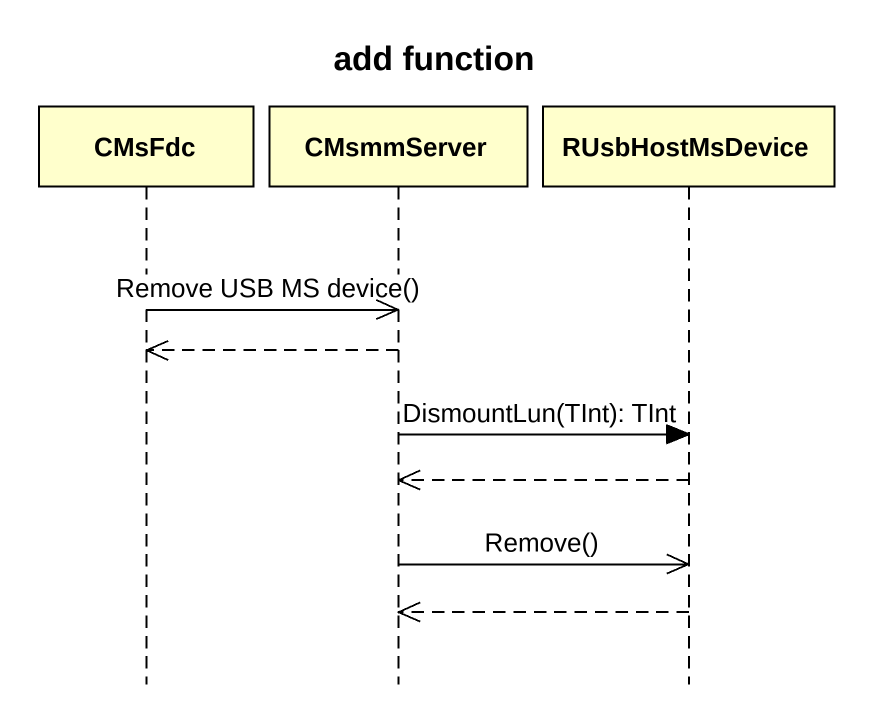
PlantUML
@startuml
title add function
hide footbox
participant CMsFdc
participant CMsmmServer
participant RUsbHostMsDevice

CMsFdc ->> CMsmmServer : Remove USB MS device()
CMsmmServer -->> CMsFdc
CMsmmServer -> RUsbHostMsDevice : DismountLun(TInt): TInt
RUsbHostMsDevice -->> CMsmmServer
CMsmmServer ->> RUsbHostMsDevice : Remove()
RUsbHostMsDevice -->> CMsmmServer
@enduml
